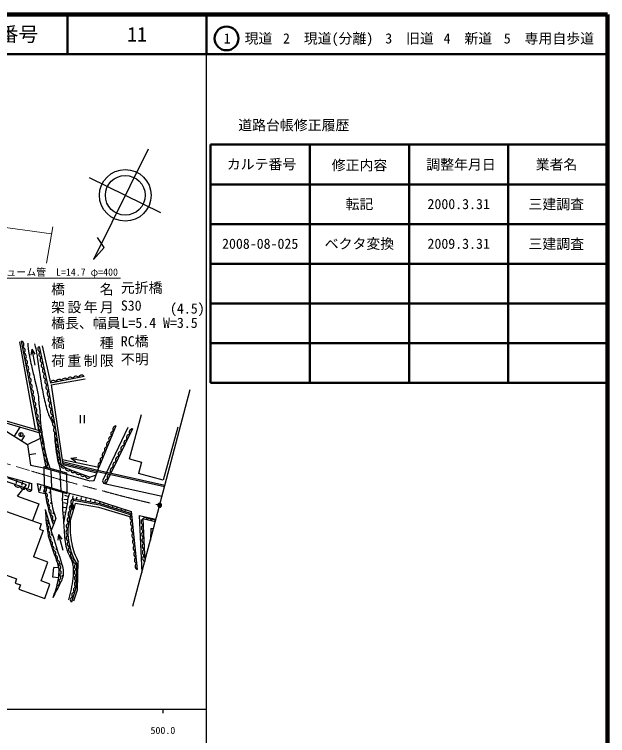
# Model space of a CAD drawing. Units: millimetres, scale not verified. Extents: x 40000 to 680000, y 20000 to 380000.
# Drawn here: x 530604 to 680000, y 198357 to 380000 of the extents above; entities that cross this region are included whole.
import ezdxf
from ezdxf.enums import TextEntityAlignment as Align

# ---------------------------------------------------------------- set-up
doc = ezdxf.new("R2010")
doc.units = ezdxf.units.MM
doc.header["$LTSCALE"] = 1000
doc.header["$PDMODE"] = 32
doc.header["$PDSIZE"] = 500
doc.linetypes.add('CHAIN', pattern=[18.5, 12, -1.5, 3.5, -1.5])
for name, color, linetype, lineweight in [('M-BGD', 7, 'Continuous', 25), ('M-BMK', 2, 'CHAIN', 13), ('M-BMK-SRVR', 3, 'Continuous', 25), ('M-STR-HTXT', 7, 'Continuous', 13), ('M-STR-STR1', 1, 'Continuous', 25), ('M-TTL', 2, 'Continuous', 140), ('M-TTL-BAND', 7, 'Continuous', 25), ('M-TTL-FRAM', 2, 'Continuous', 50), ('M-TTL-LINE', 7, 'Continuous', 50)]:
    doc.layers.add(name, color=color, linetype=linetype, lineweight=lineweight)
doc.layers.add('M-OTRS', color=6, linetype='Continuous')
doc.layers.add('M-TTL-TXT', color=7, linetype='Continuous')
doc.styles.add('ＭＳ ゴシック', font='')
doc.styles.get('ＭＳ ゴシック').set_extended_font_data('MS Gothic')

msp = doc.modelspace()

# ---------------------------------------------------------------- hatches: boundary and pattern name
at = {"layer": 'M-BGD'}
msp.add_hatch(color=256, dxfattribs=at).paths.add_polyline_path([(545755, 255892, 1), (544755, 255892, 0.41421), (545255, 255392, 0.41421)])
at = {"layer": 'M-BMK-SRVR'}
msp.add_hatch(color=256, dxfattribs=at).paths.add_polyline_path([(567670, 256387, 1), (566670, 256387, 0.41421), (567170, 255887, 0.41421)])

# ---------------------------------------------------------------- linework, layer by layer
at = {"layer": 'M-BGD'}
for p, q in [((564271, 346098), (550560, 318295)), ((567490, 330016), (549552, 338861)), ((553198, 321302), (551531, 323797)), ((550560, 318295), (553198, 321302)), ((531923, 297533), (535825, 275504)), ((538615, 265967), (532360, 297673)), ((536827, 296353), (538897, 286773)), ((537626, 296497), (539661, 287151)), ((534994, 295696), (534748, 294216)), ((534994, 295696), (535749, 291649)), ((534994, 295696), (535757, 294405)), ((548177, 288812), (539661, 287151)), ((539825, 286730), (548434, 288204)), ((538897, 286773), (540862, 276035)), ((539825, 286730), (542820, 266670)), ((547170, 279059), (547170, 277059)), ((548170, 279059), (548170, 277059)), ((559564, 268096), (562611, 279210)), ((527887, 277316), (537025, 274631)), ((527971, 277813), (537166, 275110)), ((556181, 276335), (551900, 265909)), ((531945, 276070), (530533, 273798)), ((532260, 273674), (532260, 274674)), ((540862, 276035), (542278, 266736)), ((560372, 275614), (554875, 264479)), ((532260, 274174), (532260, 274175)), ((533136, 273924), (532354, 272666)), ((533903, 271704), (537177, 273258)), ((535990, 269338), (534294, 269085)), ((551900, 265909), (542645, 267842)), ((544819, 268214), (546304, 268431)), ((544819, 268214), (548852, 267382)), ((544819, 268214), (546096, 267426)), ((559564, 268096), (562610, 267261)), ((562610, 267261), (561817, 264367)), ((542820, 266670), (551386, 264529)), ((544757, 265332), (549647, 263461)), ((524776, 263701), (534975, 260204)), ((551173, 263956), (549647, 263461)), ((554754, 264147), (553608, 261761)), ((533640, 261555), (529048, 263197)), ((531190, 262702), (530972, 261756)), ((532615, 262266), (532355, 261361)), ((534320, 261829), (534029, 260779)), ((534975, 260204), (534979, 261840)), ((536350, 261878), (538126, 261305)), ((531394, 258626), (533640, 261555)), ((537223, 261233), (536895, 260032)), ((538096, 260407), (537940, 259705)), ((531394, 258626), (536714, 256724)), ((543078, 257938), (543869, 257813)), ((544082, 258544), (543320, 258794)), ((545356, 258735), (545252, 258154)), ((546277, 257971), (546371, 258500)), ((547435, 257764), (547529, 258290)), ((548593, 257557), (548685, 258072)), ((536714, 256724), (535180, 252432)), ((543933, 257144), (542994, 251945)), ((543715, 256840), (543068, 256942)), ((545800, 256159), (546026, 256914)), ((549751, 257351), (549822, 257751)), ((550909, 257144), (550971, 257490)), ((552111, 257174), (552067, 256938)), ((553143, 256587), (553236, 256872)), ((554219, 256236), (554312, 256521)), ((555295, 255885), (555388, 256170)), ((543356, 254571), (542863, 254649)), ((543536, 255705), (543004, 255790)), ((544654, 252328), (545566, 255376)), ((545255, 255892), (545256, 255892)), ((556371, 255534), (556464, 255819)), ((557448, 255183), (557541, 255468)), ((558524, 254832), (558617, 255117)), ((560046, 254768), (560088, 254062)), ((560088, 254062), (561561, 240201)), ((562052, 253825), (566230, 252829)), ((562052, 253825), (562687, 239418)), ((537343, 251659), (536880, 250364)), ((537809, 250032), (535424, 243362)), ((536880, 250364), (537809, 250032)), ((541699, 249029), (541569, 247535)), ((541699, 249029), (542765, 245052)), ((541699, 249029), (542560, 247800)), ((564961, 250500), (564837, 247557)), ((564961, 250500), (565611, 250487)), ((539055, 242064), (535424, 243362)), ((537353, 237301), (539055, 242064)), ((546213, 241663), (546197, 235792)), ((546529, 235040), (546685, 242152)), ((540318, 238220), (540525, 240676)), ((541806, 240568), (540525, 240676)), ((541806, 240568), (541708, 238103)), ((528568, 238733), (531160, 237806)), ((541708, 238103), (540318, 238220)), ((531160, 237806), (530789, 236767)), ((530789, 236767), (532125, 236289)), ((532125, 236289), (531747, 235232)), ((539561, 236512), (537353, 237301)), ((538270, 232900), (539561, 236512)), ((531747, 235232), (538270, 232900)), ((546197, 235792), (544957, 231955)), ((545547, 232264), (546529, 235040))]:
    msp.add_line(p, q, dxfattribs=at)
for points in [[(533989, 297187), (534020, 296548), (534086, 295849), (534183, 295097), (534309, 294298), (534458, 293460), (534545, 293020), (534645, 292559), (534754, 292081), (534870, 291590), (534992, 291092), (535363, 289593), (535481, 289107), (535592, 288636), (535701, 288166), (536155, 286236), (536261, 285774), (536361, 285334), (536450, 284923), (536529, 284547), (536593, 284213), (536673, 283702), (536702, 283355), (536705, 283083), (536705, 282800), (536728, 282418), (536779, 281914), (536906, 280749), (536968, 280159), (537019, 279610), (537048, 279139), (537061, 278721), (537073, 278303), (537098, 277832), (537152, 277255), (537192, 276914), (537239, 276541), (537291, 276143), (537348, 275726), (537410, 275294), (537474, 274855), (537541, 274412), (537610, 273973), (537678, 273543), (537747, 273127), (537818, 272713), (537893, 272287), (537972, 271855), (538052, 271422), (538134, 270995), (538215, 270577), (538295, 270176), (538373, 269796), (538446, 269443), (538515, 269123), (538640, 268579), (538754, 268135), (538861, 267759), (538963, 267420), (539065, 267085), (539167, 266760), (539265, 266465), (539361, 266194), (539455, 265940), (539548, 265698)], [(535690, 297020), (535774, 296733), (535865, 296352), (535964, 295883), (536069, 295330), (536183, 294698), (536242, 294349), (536303, 293972), (536366, 293570), (536431, 293147), (536784, 290815), (536939, 289823), (537019, 289300), (537183, 288208), (537269, 287648), (537357, 287086), (537448, 286525), (537543, 285970), (537641, 285425), (537743, 284896), (537851, 284370), (537965, 283833), (538085, 283293), (538208, 282756), (538333, 282227), (538459, 281713), (538585, 281219), (538710, 280753), (538832, 280320), (538949, 279926), (539066, 279574), (539184, 279259), (539302, 278976), (539419, 278719), (539535, 278484), (539648, 278265), (539756, 278057), (539859, 277855), (539956, 277653), (540044, 277446), (540204, 277051), (540226, 276995)], [(524992, 277452), (527376, 275759), (533903, 271704), (534687, 266452), (538031, 265824)], [(540506, 276223), (540561, 276042), (540619, 275791)], [(540718, 274715), (540721, 274583), (540724, 274206), (540738, 273832), (540755, 273488), (540768, 273173), (540785, 272844), (540814, 272458), (540862, 271974), (540937, 271335), (541032, 270571), (541138, 269764), (541248, 268996), (541352, 268349), (541454, 267840), (541557, 267416), (541661, 267049), (541760, 266712), (541851, 266378), (541936, 266050), (542016, 265746), (542091, 265461), (542159, 265190), (542221, 264927)], [(559180, 275923), (552781, 262483), (553036, 261934), (553608, 261761), (567780, 258696)], [(571730, 276017), (568066, 262654), (561817, 264367)], [(499546, 271126), (515331, 267231), (534979, 261840)], [(542714, 267379), (551595, 265215), (568487, 261420)], [(542769, 267005), (551515, 264875), (568410, 261079)], [(543708, 264186), (549625, 262517), (550655, 262564), (551900, 265909)], [(536350, 261878), (536781, 259691), (538356, 259293)], [(543817, 259616), (550454, 257880), (560046, 254768)], [(545527, 257961), (552184, 256816), (560074, 254297)], [(545428, 257623), (552100, 256475), (559967, 253964)], [(546026, 256914), (551773, 255915), (560162, 253359)], [(524663, 252282), (525902, 255749), (537343, 251659)], [(539885, 249944), (540481, 251376), (541064, 252968)], [(566068, 252217), (562988, 252912), (563426, 242216)]]:
    msp.add_lwpolyline(points, dxfattribs=at)
msp.add_lwpolyline([(545755, 255892, 1), (544755, 255892, 0.41421), (545255, 255392, 0.41421)], format="xyb", close=True, dxfattribs=at)
for centre, radius in [((558521, 334439), 6500), ((558521, 334439), 5000), ((532260, 274174), 500), ((539524, 259586), 126), ((539851, 256919), 126), ((540459, 254361), 126), ((540050, 248932), 126), ((541176, 245308), 126), ((542392, 241596), 126), ((542746, 238571), 126)]:
    msp.add_circle(centre, radius, dxfattribs=at)
for centre, radius, start, end in [((532173, 296852), 842, 305.12852, 77.19431), ((532471, 295342), 842, 305.12852, 77.19431), ((537209, 295719), 740, 121.12552, 263.26458), ((532769, 293832), 842, 305.12852, 77.19431), ((537505, 294351), 740, 121.12552, 263.26458), ((533067, 292322), 842, 305.12852, 77.19431), ((537801, 292982), 740, 121.12552, 263.26458), ((533365, 290813), 842, 305.12852, 77.19431), ((538097, 291614), 740, 121.12552, 263.26458), ((538392, 290245), 740, 121.12552, 263.26458), ((533663, 289303), 842, 305.12852, 77.19431), ((538688, 288877), 740, 121.12552, 263.26458), ((546100, 288129), 773, 31.70422, 170.37026), ((547519, 288406), 773, 31.70422, 170.37026), ((533960, 287793), 842, 305.12852, 77.19431), ((534258, 286283), 842, 305.12852, 77.19431), ((538984, 287508), 740, 121.12552, 263.26458), ((540423, 287022), 773, 31.70422, 170.37026), ((541842, 287299), 773, 31.70422, 170.37026), ((543262, 287576), 773, 31.70422, 170.37026), ((544681, 287853), 773, 31.70422, 170.37026), ((534556, 284773), 842, 305.12852, 77.19431), ((539390, 286071), 858, 125.03091, 255.71057), ((539670, 284537), 858, 125.03091, 255.71057), ((534854, 283264), 842, 305.12852, 77.19431), ((539951, 283003), 858, 125.03091, 255.71057), ((535152, 281754), 842, 305.12852, 77.19431), ((540232, 281469), 858, 125.03091, 255.71057), ((535450, 280244), 842, 305.12852, 77.19431), ((540512, 279935), 858, 125.03091, 255.71057), ((535748, 278734), 842, 305.12852, 77.19431), ((536046, 277224), 842, 305.12852, 77.19431), ((540793, 278401), 858, 125.03091, 255.71057), ((536344, 275715), 842, 305.12852, 77.19431), ((541074, 276867), 858, 125.03091, 255.71057), ((556142, 275590), 746, 86.94131, 228.41054), ((536641, 274205), 842, 305.12852, 77.19431), ((541340, 275315), 864, 123.58859, 253.71956), ((541576, 273765), 864, 123.58859, 253.71956), ((555606, 274287), 746, 86.94131, 228.41054), ((560345, 274762), 852, 88.1463, 219.30283), ((536939, 272695), 842, 305.12852, 77.19431), ((541812, 272215), 864, 123.58859, 253.71956), ((555071, 272984), 746, 86.94131, 228.41054), ((558970, 271979), 852, 88.1463, 219.30283), ((559658, 273371), 852, 88.1463, 219.30283), ((537237, 271185), 842, 305.12852, 77.19431), ((542048, 270666), 864, 123.58859, 253.71956), ((554001, 270377), 746, 86.94131, 228.41054), ((554536, 271681), 746, 86.94131, 228.41054), ((558283, 270587), 852, 88.1463, 219.30283), ((537535, 269675), 842, 305.12852, 77.19431), ((537833, 268166), 842, 305.12852, 77.19431), ((542284, 269116), 864, 123.58859, 253.71956), ((553466, 269074), 746, 86.94131, 228.41054), ((557596, 269195), 852, 88.1463, 219.30283), ((538131, 266656), 842, 305.12852, 77.19431), ((542520, 267566), 864, 123.58859, 253.71956), ((552396, 266468), 746, 86.94131, 228.41054), ((552931, 267771), 746, 86.94131, 228.41054), ((556222, 266411), 852, 88.1463, 219.30283), ((556909, 267803), 852, 88.1463, 219.30283), ((542972, 266464), 745, 158.61887, 307.62546), ((546186, 270749), 5602, 225.75582, 255.22118), ((544167, 265788), 745, 173.35154, 322.35814), ((545432, 265265), 678, 174.29171, 323.81708), ((555534, 265019), 852, 88.1463, 219.30283), ((546655, 264797), 678, 174.29171, 323.81708), ((547877, 264329), 678, 174.29171, 323.81708), ((549099, 263861), 678, 174.29171, 323.81708), ((554637, 263469), 688, 80.19872, 228.48275), ((531444, 261777), 843, 185.08357, 317.0593), ((554064, 262276), 688, 80.19872, 228.48275), ((532901, 261278), 843, 185.08357, 317.0593), ((534358, 260778), 843, 185.08357, 317.0593), ((537962, 260254), 756, 297.62036, 76.9645), ((575777, 265093), 37867, 186.21974, 201.23737), ((562052, 260816), 22407, 180.70249, 200.50178), ((538170, 258841), 756, 299.76574, 79.10987), ((538430, 257438), 756, 301.91111, 81.25525), ((597221, 258219), 54552, 178.50908, 185.9811), ((550443, 256578), 6535, 154.19832, 175.03229), ((545643, 257128), 842, 97.95029, 231.21872), ((581670, 247194), 37713, 163.41045, 165.60361), ((538743, 256045), 756, 304.05649, 83.40063), ((545266, 255643), 842, 100.2984, 233.56683), ((582183, 256897), 43825, 182.08541, 190.8096), ((729122, 305725), 197287, 194.80812, 198.9232), ((539108, 254665), 756, 306.20186, 85.546), ((581670, 247194), 37713, 167.53713, 175.151), ((544951, 254145), 842, 102.64651, 235.91494), ((538440, 251954), 697, 293.3189, 79.57611), ((539524, 253300), 756, 308.34724, 87.69138), ((539990, 251951), 756, 9.29194, 89.83675), ((632959, 256549), 90083, 182.55392, 185.61732), ((544697, 252634), 842, 104.99462, 238.26305), ((560517, 253329), 850, 120.37166, 251.76715), ((560681, 251789), 850, 120.37166, 251.76715), ((563354, 252162), 835, 115.98071, 248.70202), ((563496, 252770), 527, 350.20126, 164.34686), ((564522, 252538), 527, 350.20126, 164.34686), ((565549, 252306), 527, 350.20126, 164.34686), ((538611, 250624), 697, 295.06374, 81.32095), ((544505, 251115), 842, 107.34273, 240.61116), ((565952, 250964), 21342, 176.33389, 191.35817), ((560845, 250249), 850, 120.37166, 251.76715), ((563417, 250634), 835, 115.98071, 248.70202), ((538822, 249300), 697, 296.80858, 83.06579), ((544390, 249626), 813, 111.52838, 248.95643), ((544466, 248142), 813, 116.90099, 254.32904), ((560237, 249693), 16160, 177.5561, 209.79174), ((561008, 248709), 850, 120.37166, 251.76715), ((563479, 249106), 835, 115.98071, 248.70202), ((539147, 248004), 674, 301.43012, 90.93895), ((596267, 264583), 59304, 195.55668, 201.83527), ((539524, 246757), 674, 302.68584, 92.19467), ((553483, 248401), 10197, 183.76686, 208.89856), ((544681, 246672), 813, 122.27359, 259.70164), ((561172, 247169), 850, 120.37166, 251.76715), ((563542, 247578), 835, 115.98071, 248.70202), ((539929, 245517), 674, 303.94156, 93.45039), ((545032, 245229), 813, 127.6462, 265.07425), ((561255, 249993), 16545, 191.2654, 208.28772), ((561336, 245629), 850, 120.37166, 251.76715), ((563604, 246050), 835, 115.98071, 248.70202), ((563666, 244522), 835, 115.98071, 248.70202), ((540360, 244287), 674, 305.19728, 94.70611), ((540818, 243067), 674, 306.453, 95.96183), ((539747, 240359), 5730, 0.57855, 32.92719), ((545516, 243825), 813, 133.01881, 270.44686), ((561500, 244089), 850, 120.37166, 251.76715), ((563729, 242994), 835, 115.98071, 248.70202), ((541319, 241885), 648, 300.4389, 98.89423), ((534376, 239403), 7521, 345.67184, 24.52295), ((537319, 239475), 5655, 348.71826, 23.67157), ((546131, 242472), 813, 138.39142, 275.81947), ((546500, 240929), 789, 111.32198, 248.37366), ((561664, 242548), 850, 120.37166, 251.76715), ((561827, 241008), 850, 120.37166, 251.76715), ((541638, 240678), 648, 290.72612, 89.18146), ((541749, 239434), 648, 281.01334, 79.46868), ((533495, 239560), 12012, 352.10836, 4.08916), ((546496, 239461), 789, 111.32198, 248.37366), ((541648, 238190), 648, 271.30057, 69.7559), ((537635, 239722), 5402, 328.60383, 345.49206), ((546492, 237993), 789, 111.32198, 248.37366), ((615870, 197275), 83614, 151.70604, 154.61467), ((516044, 242857), 26164, 338.15426, 348.28045), ((541168, 236868), 836, 279.45758, 53.72793), ((513201, 241633), 32407, 343.67744, 353.40506), ((546488, 236525), 789, 111.32198, 248.37366), ((545769, 233811), 702, 88.78875, 235.39262), ((546183, 235090), 702, 88.78875, 235.39262), ((545356, 232532), 702, 88.78875, 235.39262)]:
    msp.add_arc(centre, radius, start, end, dxfattribs=at)
at = {"layer": 'M-BMK'}
msp.add_line((518101, 269958), (534868, 264961), dxfattribs=at)
for centre, radius, start, end in [((666034, 703925), 458142, 253.36349, 255.73581), ((631369, 541664), 292412, 254.48478, 257.21938)]:
    msp.add_arc(centre, radius, start, end, dxfattribs=at)
at = {"layer": 'M-BMK-SRVR'}
for p, q in [((567298, 256870), (574871, 285533)), ((560441, 230920), (567042, 255903))]:
    msp.add_line(p, q, dxfattribs=at)
msp.add_lwpolyline([(567670, 256387, 1), (566670, 256387, 0.41421), (567170, 255887, 0.41421)], format="xyb", close=True, dxfattribs=at)
at = {"layer": 'M-OTRS'}
msp.add_point((567170, 256387), dxfattribs=at)
at = {"layer": 'M-STR-HTXT'}
for p, q in [((539942, 324732), (482330, 332543)), ((538666, 317327), (540245, 326486))]:
    msp.add_line(p, q, dxfattribs=at)
msp.add_lwpolyline([(522387, 276705), (523566, 313532), (557316, 313532)], dxfattribs=at)
at = {"layer": 'M-STR-STR1'}
for p, q in [((538025, 266138), (543701, 264500)), ((538025, 266138), (538133, 260990)), ((538031, 265824), (543708, 264186)), ((539753, 265327), (539908, 260776)), ((542071, 264658), (542278, 260073)), ((543701, 264500), (543825, 259301)), ((538126, 261305), (543817, 259616)), ((538133, 260990), (543825, 259301))]:
    msp.add_line(p, q, dxfattribs=at)
at = {"layer": 'M-TTL'}
for p, q in [((680000, 380000), (40000, 380000)), ((680000, 20000), (680000, 380000))]:
    msp.add_line(p, q, dxfattribs=at)
at = {"layer": 'M-TTL-BAND'}
for p, q in [((579000, 20000), (579000, 370000)), ((40000, 205000), (579000, 205000)), ((568000, 205000), (568000, 204000))]:
    msp.add_line(p, q, dxfattribs=at)
at = {"layer": 'M-TTL-FRAM'}
for p, q in [((580000, 347197), (580000, 287197)), ((580000, 347197), (680000, 347197)), ((580000, 287197), (680000, 287197))]:
    msp.add_line(p, q, dxfattribs=at)
at = {"layer": 'M-TTL-LINE'}
for p, q in [((543997, 380000), (543997, 370000)), ((579000, 380000), (579000, 370000)), ((40000, 370000), (680000, 370000)), ((605000, 347197), (605000, 287197)), ((630000, 347197), (630000, 287197)), ((655000, 347197), (655000, 287197)), ((580000, 337197), (680000, 337197)), ((580000, 327197), (680000, 327197)), ((580000, 317197), (680000, 317197)), ((580000, 307197), (680000, 307197)), ((580000, 297197), (680000, 297197))]:
    msp.add_line(p, q, dxfattribs=at)
msp.add_circle((584031, 373958), 3000, dxfattribs=at)

# ---------------------------------------------------------------- texts
at = {"layer": 'M-STR-HTXT', "style": 'ＭＳ ゴシック'}
msp.add_text('\u3000ヒューム管\u3000L=14.7 φ=400', height=1833, dxfattribs=at).set_placement((523566, 313632), align=Align.BOTTOM_LEFT)
at = {"layer": 'M-STR-STR1', "style": 'ＭＳ ゴシック'}
for s, p in [('元折橋', (557405, 309118)), ('S30', (557405, 304618)), ('S30', (557405, 304618)), ('     \u3000(4.5)', (557563, 303878)), ('橋長、幅員', (539846, 300199)), ('L=5.4 W=3.5', (557563, 300278)), ('RC橋', (557405, 295618)), ('不明', (557405, 291118))]:
    msp.add_text(s, height=2566, dxfattribs=at).set_placement(p, align=Align.BOTTOM_LEFT)
at = {"layer": 'M-STR-STR1', "char_height": 2566, "attachment_point": 7, "style": 'ＭＳ ゴシック'}
for s, insert in [('\\T3.5;橋名', (539846, 309199)), ('\\T1.17;架設年月', (539846, 304699)), ('\\T3.5;橋種', (539846, 295699)), ('\\T1.17;荷重制限', (539846, 291199))]:
    msp.add_mtext(s, dxfattribs=dict(at, insert=insert))
at = {"layer": 'M-TTL-BAND', "style": 'ＭＳ ゴシック'}
msp.add_text('500.0', height=1833, dxfattribs=at).set_placement((568000, 198195), align=Align.BOTTOM_CENTER)
at = {"layer": 'M-TTL-TXT', "style": 'ＭＳ ゴシック'}
for s, height, p in [('図面番号', 3666, (526622, 375000)), ('11', 3666, (561497, 375000)), ('1\u3000現道', 2566, (589448, 373958)), ('2\u3000現道(分離)', 2566, (609619, 373958)), ('3\u3000旧道', 2566, (630121, 373958)), ('4\u3000新道', 2566, (644824, 373958)), ('5\u3000専用自歩道', 2566, (665228, 373958)), ('道路台帳修正履歴', 2566, (600968, 352113)), ('カルテ番号', 2566, (592839, 342277)), ('修正内容', 2566, (617509, 342023)), ('調整年月日', 2566, (643089, 342197)), ('業者名', 2566, (667134, 342197)), ('転記', 2566, (617500, 332245)), ('2000.3.31', 2566, (642500, 332245)), ('三建調査', 2566, (667077, 332189)), ('2008-08-025', 2566, (592500, 322245)), ('ベクタ変換', 2566, (617500, 322245)), ('2009.3.31', 2566, (642500, 322245)), ('三建調査', 2566, (667077, 322189))]:
    msp.add_text(s, height=height, dxfattribs=at).set_placement(p, align=Align.MIDDLE_CENTER)

doc.saveas('drawing.dxf')
